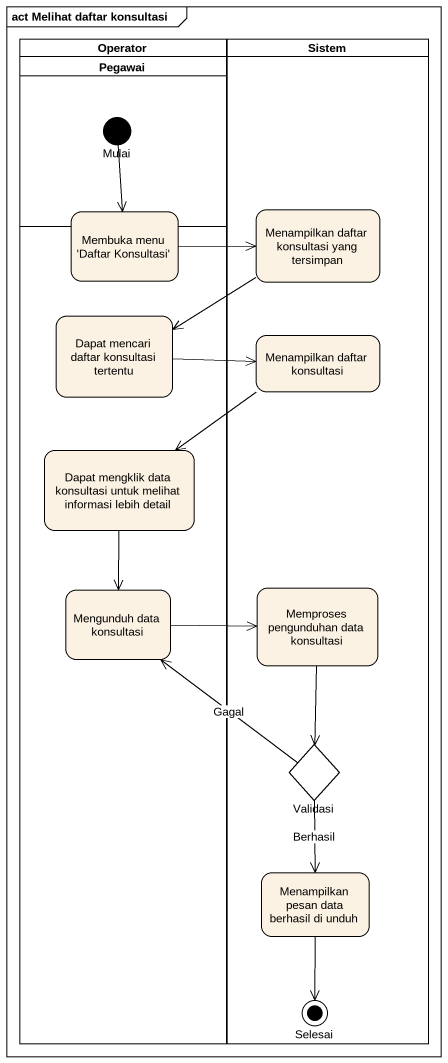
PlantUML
@startuml
mainframe act Melihat daftar konsultasi
hide empty description
state Operator <<partition>> {
  state Mulai <<start>>
}
state Sistem <<partition>> {
  state "Menampilkan daftar konsultasi yang tersimpan" as Menampilkan_daftar
  state "Menampilkan daftar konsultasi" as Menampilkan_daftar_2
  state "Memproses pengunduhan data konsultasi" as Memproses_pengunduhan_data
  state Validasi <<choice>>
  state "Menampilkan pesan data berhasil di unduh" as Menampilkan_pesan_data
  state Selesai <<end>>
}
state Pegawai <<partition>> {
  state "Membuka menu 'Daftar Konsultasi'" as Membuka_menu_Daftar
  state "Dapat mencari daftar konsultasi tertentu" as Dapat_mencari_daftar
  state "Dapat mengklik data konsultasi untuk melihat informasi lebih detail" as Dapat_mengklik_data
  state "Mengunduh data konsultasi" as Mengunduh_data_konsultasi
}
Mulai --> Membuka_menu_Daftar
Membuka_menu_Daftar -right-> Menampilkan_daftar
Menampilkan_daftar -left-> Dapat_mencari_daftar
Dapat_mencari_daftar -right-> Menampilkan_daftar_2
Menampilkan_daftar_2 --> Dapat_mengklik_data
Dapat_mengklik_data --> Mengunduh_data_konsultasi
Mengunduh_data_konsultasi -right-> Memproses_pengunduhan_data
Memproses_pengunduhan_data --> Validasi
Validasi -up-> Mengunduh_data_konsultasi : Gagal
Validasi --> Menampilkan_pesan_data : Berhasil
Menampilkan_pesan_data --> Selesai
@enduml
